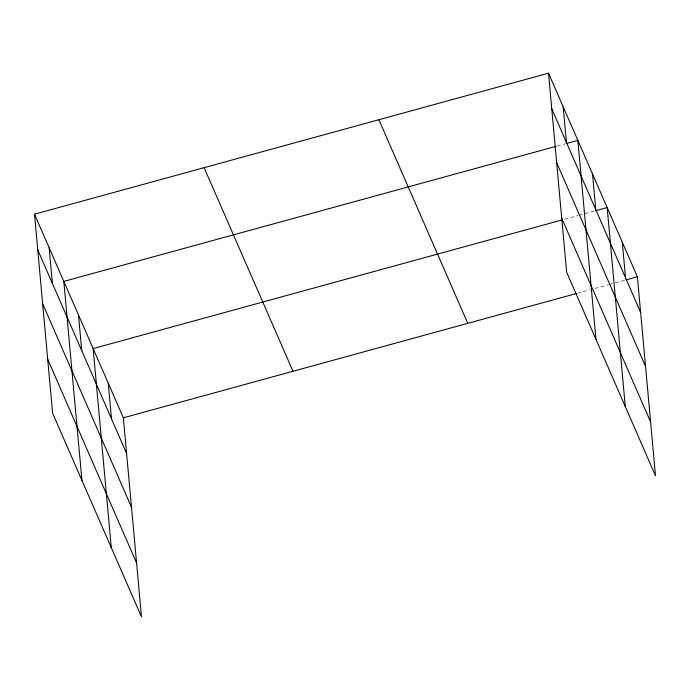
<?xml version="1.0" encoding="UTF-8"?>
<svg xmlns="http://www.w3.org/2000/svg" width="690" height="690" viewBox="0 0 690 690"><rect width="100%" height="100%" fill="white"/><g stroke="black" fill="none" stroke-linecap="round" stroke-linejoin="round"><path stroke-width="0.52" stroke-dasharray="3.45 2.59" d="M557.166 146.047L565.438 143.779M564.765 219.204L578.211 215.513M579.246 215.228L594.763 210.976M577.401 293.25L589.812 289.843M594.978 288.429L608.425 284.737M609.46 284.453L624.976 280.2"/><path stroke-width="1.03" d="M34.5 214.202L123.363 417.812L141.476 616.817L52.613 413.207L34.5 214.202L548.524 73.183L637.388 276.794L655.5 475.798L566.637 272.188L548.524 73.183M556.131 146.332L63.825 281.391L81.938 480.395M566.473 143.494L577.849 140.381L595.962 339.377M561.669 220.05L93.15 348.579L111.263 547.584M595.798 210.692L607.174 207.569L625.287 406.574M123.363 417.812L576.366 293.535M626.011 279.916L637.388 276.794M551.767 108.83L640.63 312.441M556.675 162.737L645.538 366.347M561.729 218.282L650.592 421.892M378.896 119.724L467.76 323.325M204.128 167.67L292.991 371.272M37.743 249.849L126.606 453.459M42.651 303.755L131.514 507.366M47.705 359.3L136.568 562.911M622.285 242.181L625.528 277.829M592.512 173.975L595.755 209.622M563.187 106.778L566.43 142.425M108.252 383.2L111.504 418.847M78.487 314.985L81.731 350.632M49.163 247.796L52.406 283.443"/></g></svg>
